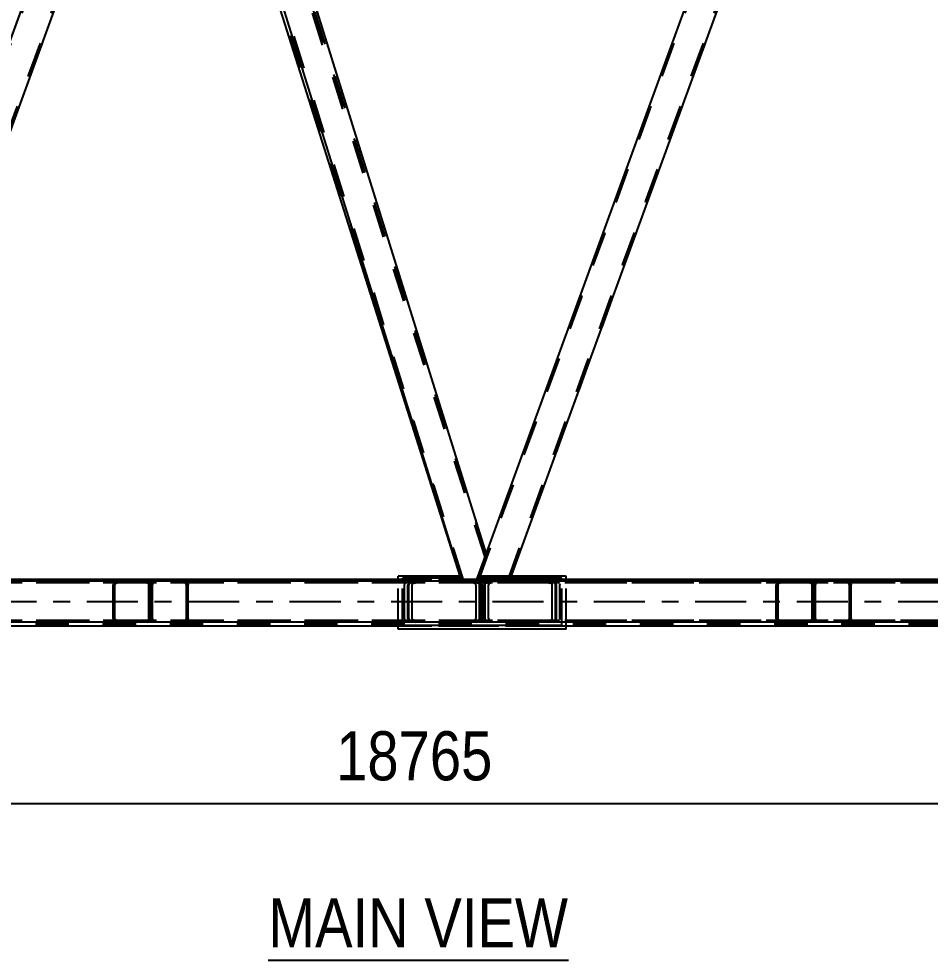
# Model space of a CAD drawing. Header units: millimetres. Extents: x -853 to 336, y -866 to -25.
# Drawn here: x 107.6 to 160.8, y -135 to -80 of the extents above; entities that cross this region are included whole.
import ezdxf

# ---------------------------------------------------------------- set-up
doc = ezdxf.new("R2010")
doc.units = ezdxf.units.MM
doc.linetypes.add('DXK_LINE_DOT2', pattern=[3.9198, 1.9599, -1.9599])
doc.linetypes.add('DXK_LINE_DOT3', pattern=[5.9187, 2.979, -0.9799, 0.9799, -0.9799])
doc.styles.add('Arial Narrow', font='ARIALN.TTF', dxfattribs={"height": 0.2})

# ---------------------------------------------------------------- blocks, each defined once
blk = doc.blocks.new('Unknown-570393679-11 - 4720')
at = {"color": 30, "linetype": 'Continuous'}
blk.add_line((122.206, -134.956), (139.737, -134.956), dxfattribs=at)
at = {"color": 0, "linetype": 'Continuous'}
blk.add_wipeout([(139.737, -134.206), (139.737, -131.206), (122.206, -131.206), (122.206, -134.206)], dxfattribs=at)
at = {"color": 3, "linetype": 'Continuous', "style": 'Arial Narrow'}
blk.add_text('MAIN VIEW', height=2.8633, dxfattribs=at).set_placement((122.206, -134.206))
blk = doc.blocks.new('Part-570393679-4807 - 4720')
at = {"color": 2, "linetype": 'Continuous'}
for p, q in [((280.318, -112.827), (-39.564, -112.828)), ((280.318, -115.227), (-39.564, -115.228))]:
    blk.add_line(p, q, dxfattribs=at)
at = {"color": 7, "linetype": 'DXK_LINE_DOT2'}
for p, q in [((280.318, -112.936), (-39.564, -112.937)), ((280.318, -115.118), (-39.564, -115.119))]:
    blk.add_line(p, q, dxfattribs=at)
at = {"color": 7, "linetype": 'DXK_LINE_DOT3'}
blk.add_line((280.318, -114.027), (-39.564, -114.028), dxfattribs=at)
blk = doc.blocks.new('Part-570393679-5483 - 4720')
at = {"color": 7, "linetype": 'DXK_LINE_DOT2'}
for p, q in [((134.129, -112.827), (97.166, -112.827)), ((97.166, -112.827), (97.166, -115.227)), ((134.129, -112.937), (97.166, -112.937)), ((100.035, -112.844), (99.883, -112.827)), ((99.883, -112.937), (99.959, -112.945)), ((100.066, -113.004), (100.081, -113.046)), ((100.081, -115.009), (100.081, -113.046)), ((100.28, -113.046), (100.25, -112.962)), ((100.28, -115.009), (100.28, -113.046)), ((130.159, -113.046), (130.189, -112.962)), ((130.159, -115.009), (130.159, -113.046)), ((130.373, -113.004), (130.358, -113.046)), ((130.358, -115.009), (130.358, -113.046)), ((130.404, -112.844), (130.556, -112.827)), ((130.556, -112.937), (130.48, -112.945)), ((134.129, -112.827), (134.281, -112.844)), ((134.205, -112.945), (134.129, -112.937)), ((134.328, -113.046), (134.313, -113.004)), ((134.328, -113.046), (134.328, -115.009)), ((134.496, -112.962), (134.526, -113.046)), ((134.526, -115.009), (134.526, -113.046)), ((134.129, -115.118), (97.166, -115.118)), ((134.129, -115.227), (97.166, -115.227)), ((99.959, -115.11), (99.883, -115.118)), ((99.883, -115.227), (100.035, -115.211)), ((100.081, -115.009), (100.066, -115.051)), ((100.25, -115.093), (100.28, -115.009)), ((130.189, -115.093), (130.159, -115.009)), ((130.358, -115.009), (130.373, -115.051)), ((130.556, -115.227), (130.404, -115.211)), ((130.48, -115.11), (130.556, -115.118)), ((134.129, -115.118), (134.205, -115.11)), ((134.281, -115.211), (134.129, -115.227)), ((134.313, -115.051), (134.328, -115.009)), ((134.526, -115.009), (134.496, -115.093))]:
    blk.add_line(p, q, dxfattribs=at)
for centre, radius, start, end in [((99.928, -113.128), 0.186, 41.9362, 80.4819), ((99.973, -113.21), 0.371, 41.9362, 80.4819), ((130.466, -113.21), 0.371, 99.5182, 138.0638), ((130.511, -113.128), 0.186, 99.5182, 138.0638), ((134.175, -113.128), 0.186, 41.9362, 80.4819), ((134.22, -113.21), 0.371, 41.9362, 80.4819), ((99.928, -114.927), 0.186, 279.5182, 318.0638), ((99.973, -114.845), 0.371, 279.5182, 318.0638), ((130.466, -114.845), 0.371, 221.9362, 260.4819), ((130.511, -114.927), 0.186, 221.9362, 260.4819), ((134.175, -114.927), 0.186, 279.5182, 318.0638), ((134.22, -114.845), 0.371, 279.5182, 318.0638)]:
    blk.add_arc(centre, radius, start, end, dxfattribs=at)
blk = doc.blocks.new('Part-570393679-4802 - 4720')
at = {"color": 7, "linetype": 'DXK_LINE_DOT2'}
for p, q in [((279.125, -112.837), (-37.523, -112.837)), ((279.125, -112.728), (-24.025, -112.728)), ((139.589, -112.728), (129.796, -112.728)), ((279.125, -115.346), (-37.523, -115.346)), ((279.125, -115.455), (-24.025, -115.455)), ((139.589, -115.455), (129.796, -115.455))]:
    blk.add_line(p, q, dxfattribs=at)
at = {"color": 2, "linetype": 'Continuous'}
for p, q in [((129.796, -112.728), (100.892, -112.728)), ((168.493, -112.728), (139.589, -112.728)), ((129.796, -115.455), (100.892, -115.455)), ((168.493, -115.455), (139.589, -115.455))]:
    blk.add_line(p, q, dxfattribs=at)
blk = doc.blocks.new('Part-570393679-5594 - 4720')
at = {"color": 7, "linetype": 'DXK_LINE_DOT2'}
for p, q in [((154.041, -113.046), (154.056, -112.962)), ((154.041, -115.009), (154.041, -113.046)), ((154.056, -112.962), (154.099, -112.891)), ((154.099, -112.891), (154.164, -112.844)), ((154.148, -113.004), (154.14, -113.046)), ((154.14, -115.009), (154.14, -113.046)), ((154.169, -112.968), (154.148, -113.004)), ((154.164, -112.844), (154.24, -112.827)), ((154.202, -112.945), (154.169, -112.968)), ((154.24, -112.937), (154.202, -112.945)), ((173.075, -112.827), (154.24, -112.827)), ((173.075, -112.937), (154.24, -112.937)), ((156.026, -112.827), (156.102, -112.844)), ((156.064, -112.945), (156.026, -112.937)), ((156.096, -112.968), (156.064, -112.945)), ((156.118, -113.004), (156.096, -112.968)), ((156.102, -112.844), (156.167, -112.891)), ((156.125, -113.046), (156.118, -113.004)), ((156.125, -115.009), (156.125, -113.046)), ((156.167, -112.891), (156.21, -112.962)), ((156.21, -112.962), (156.225, -113.046)), ((156.225, -115.009), (156.225, -113.046)), ((169.135, -112.962), (169.105, -113.046)), ((169.105, -115.009), (169.105, -113.046)), ((169.303, -113.046), (169.319, -113.004)), ((169.303, -115.009), (169.303, -113.046)), ((169.502, -112.827), (169.35, -112.844)), ((169.426, -112.945), (169.502, -112.937)), ((173.227, -112.844), (173.075, -112.827)), ((173.075, -112.937), (173.151, -112.945)), ((173.307, -112.873), (173.227, -112.844)), ((173.259, -113.004), (173.274, -113.046)), ((173.274, -115.009), (173.274, -113.046)), ((173.307, -115.181), (173.307, -112.873)), ((173.332, -112.891), (173.307, -112.873)), ((173.375, -112.962), (173.332, -112.891)), ((173.39, -113.046), (173.375, -112.962)), ((173.39, -115.009), (173.39, -113.046)), ((154.056, -115.093), (154.041, -115.009)), ((154.099, -115.164), (154.056, -115.093)), ((154.164, -115.211), (154.099, -115.164)), ((154.14, -115.009), (154.148, -115.051)), ((154.148, -115.051), (154.169, -115.086)), ((154.24, -115.227), (154.164, -115.211)), ((154.169, -115.086), (154.202, -115.11)), ((154.202, -115.11), (154.24, -115.118)), ((173.075, -115.118), (154.24, -115.118)), ((173.075, -115.227), (154.24, -115.227)), ((156.026, -115.118), (156.064, -115.11)), ((156.102, -115.211), (156.026, -115.227)), ((156.064, -115.11), (156.096, -115.086)), ((156.096, -115.086), (156.118, -115.051)), ((156.167, -115.164), (156.102, -115.211)), ((156.118, -115.051), (156.125, -115.009)), ((156.21, -115.093), (156.167, -115.164)), ((156.225, -115.009), (156.21, -115.093)), ((169.105, -115.009), (169.135, -115.093)), ((169.319, -115.051), (169.303, -115.009)), ((169.35, -115.211), (169.502, -115.227)), ((169.502, -115.118), (169.426, -115.11)), ((173.151, -115.11), (173.075, -115.118)), ((173.075, -115.227), (173.227, -115.211)), ((173.227, -115.211), (173.307, -115.181)), ((173.274, -115.009), (173.259, -115.051)), ((173.307, -115.181), (173.332, -115.164)), ((173.332, -115.164), (173.375, -115.093)), ((173.375, -115.093), (173.39, -115.009))]:
    blk.add_line(p, q, dxfattribs=at)
for centre, radius, start, end in [((169.411, -113.21), 0.371, 99.5182, 138.0638), ((169.457, -113.128), 0.186, 99.5182, 138.0638), ((173.12, -113.128), 0.186, 41.9362, 80.4819), ((169.411, -114.845), 0.371, 221.9362, 260.4819), ((169.457, -114.927), 0.186, 221.9362, 260.4819), ((173.12, -114.927), 0.186, 279.5182, 318.0638)]:
    blk.add_arc(centre, radius, start, end, dxfattribs=at)
blk = doc.blocks.new('Part-570393679-4940 - 4720')
at = {"color": 7, "linetype": 'DXK_LINE_DOT2'}
for p, q in [((95.769, -112.828), (115.824, -57.727)), ((97.472, -112.828), (117.527, -57.727)), ((116.94, -59.66), (117.643, -57.727)), ((95.653, -112.828), (96.228, -111.25)), ((95.653, -112.828), (97.588, -112.828))]:
    blk.add_line(p, q, dxfattribs=at)
at = {"color": 2, "linetype": 'Continuous'}
for p, q in [((96.228, -111.25), (115.708, -57.727)), ((117.643, -57.727), (115.708, -57.727)), ((97.588, -112.828), (116.94, -59.66))]:
    blk.add_line(p, q, dxfattribs=at)
blk = doc.blocks.new('Part-570393679-4945 - 4720')
at = {"color": 7, "linetype": 'DXK_LINE_DOT2'}
for p, q in [((134.467, -112.827), (154.522, -57.727)), ((136.17, -112.827), (156.224, -57.727)), ((155.637, -59.659), (156.34, -57.727)), ((134.351, -112.827), (134.925, -111.25)), ((134.351, -112.827), (136.286, -112.827))]:
    blk.add_line(p, q, dxfattribs=at)
at = {"color": 2, "linetype": 'Continuous'}
for p, q in [((134.925, -111.25), (154.405, -57.727)), ((156.34, -57.727), (154.405, -57.727)), ((136.286, -112.827), (155.637, -59.659))]:
    blk.add_line(p, q, dxfattribs=at)
blk = doc.blocks.new('Part-570393679-4973 - 4720')
at = {"color": 2, "linetype": 'Continuous'}
for p, q in [((133.424, -112.546), (129.796, -112.546)), ((129.796, -112.827), (129.796, -112.546)), ((139.589, -112.546), (136.388, -112.546)), ((139.589, -112.827), (139.589, -112.546)), ((129.796, -115.637), (129.796, -115.227)), ((139.589, -115.637), (139.589, -115.227)), ((139.589, -115.637), (129.796, -115.637))]:
    blk.add_line(p, q, dxfattribs=at)
at = {"color": 7, "linetype": 'DXK_LINE_DOT2'}
for p, q in [((136.388, -112.546), (133.424, -112.546)), ((129.796, -115.227), (129.796, -112.827)), ((139.589, -115.227), (139.589, -112.827))]:
    blk.add_line(p, q, dxfattribs=at)
blk = doc.blocks.new('Part-570393679-5009 - 4720')
at = {"color": 2, "linetype": 'Continuous'}
for p, q in [((117.643, -57.727), (116.976, -59.56)), ((117.643, -57.727), (118.242, -57.727)), ((118.242, -57.727), (134.925, -111.25)), ((116.94, -59.66), (116.976, -59.56)), ((116.94, -59.66), (133.512, -112.827)), ((134.351, -112.827), (134.925, -111.25))]:
    blk.add_line(p, q, dxfattribs=at)
at = {"color": 7, "linetype": 'DXK_LINE_DOT2'}
for p, q in [((134.863, -111.419), (118.128, -57.727)), ((117.001, -59.49), (117.063, -59.321)), ((116.976, -59.56), (116.949, -59.634)), ((133.626, -112.827), (117.001, -59.49)), ((133.512, -112.827), (134.351, -112.827))]:
    blk.add_line(p, q, dxfattribs=at)
blk = doc.blocks.new('Part-570393679-5014 - 4720')
at = {"color": 2, "linetype": 'Continuous'}
for p, q in [((156.34, -57.727), (155.673, -59.56)), ((156.34, -57.727), (156.939, -57.727)), ((156.939, -57.727), (173.622, -111.25)), ((155.637, -59.659), (155.673, -59.56)), ((155.637, -59.659), (172.21, -112.827)), ((173.048, -112.827), (173.622, -111.25))]:
    blk.add_line(p, q, dxfattribs=at)
at = {"color": 7, "linetype": 'DXK_LINE_DOT2'}
for p, q in [((173.561, -111.419), (156.825, -57.727)), ((155.699, -59.49), (155.76, -59.321)), ((155.673, -59.56), (155.646, -59.634)), ((172.324, -112.827), (155.699, -59.49)), ((172.21, -112.827), (173.048, -112.827))]:
    blk.add_line(p, q, dxfattribs=at)
blk = doc.blocks.new('Part-570393679-5042 - 4720')
at = {"color": 7, "linetype": 'DXK_LINE_DOT2'}
for p, q in [((95.805, -112.728), (115.493, -58.637)), ((97.508, -112.728), (117.196, -58.637)), ((97.624, -112.728), (117.312, -58.637)), ((115.311, -58.819), (115.377, -58.637)), ((117.312, -58.637), (115.377, -58.637)), ((95.689, -112.728), (96.227, -111.25)), ((95.689, -112.728), (97.624, -112.728))]:
    blk.add_line(p, q, dxfattribs=at)
at = {"color": 2, "linetype": 'Continuous'}
blk.add_line((96.227, -111.25), (115.311, -58.819), dxfattribs=at)
blk = doc.blocks.new('Part-570393679-5043 - 4720')
at = {"color": 7, "linetype": 'DXK_LINE_DOT2'}
for p, q in [((134.503, -112.728), (154.19, -58.637)), ((136.205, -112.728), (155.893, -58.637)), ((136.322, -112.728), (156.009, -58.637)), ((154.008, -58.819), (154.074, -58.637)), ((156.009, -58.637), (154.074, -58.637)), ((134.387, -112.728), (134.925, -111.25)), ((134.387, -112.728), (136.322, -112.728))]:
    blk.add_line(p, q, dxfattribs=at)
at = {"color": 2, "linetype": 'Continuous'}
blk.add_line((134.925, -111.25), (154.008, -58.819), dxfattribs=at)
blk = doc.blocks.new('Part-570393679-5372 - 4720')
at = {"color": 2, "linetype": 'Continuous'}
for p, q in [((133.455, -112.646), (130.044, -112.646)), ((130.044, -112.827), (130.044, -112.646)), ((139.341, -112.646), (136.352, -112.646)), ((139.341, -112.827), (139.341, -112.646)), ((130.044, -115.409), (130.044, -115.227)), ((139.341, -115.409), (139.341, -115.227)), ((139.341, -115.409), (130.044, -115.409))]:
    blk.add_line(p, q, dxfattribs=at)
at = {"color": 7, "linetype": 'DXK_LINE_DOT2'}
for p, q in [((136.352, -112.646), (133.455, -112.646)), ((130.044, -115.227), (130.044, -112.827)), ((139.341, -115.227), (139.341, -112.827))]:
    blk.add_line(p, q, dxfattribs=at)
blk = doc.blocks.new('Part-570393679-5482 - 4720')
at = {"color": 7, "linetype": 'DXK_LINE_DOT2'}
for p, q in [((115.344, -113.046), (115.359, -112.962)), ((115.344, -115.009), (115.344, -113.046)), ((115.359, -112.962), (115.402, -112.891)), ((115.402, -112.891), (115.466, -112.844)), ((115.451, -113.004), (115.443, -113.046)), ((115.443, -115.009), (115.443, -113.046)), ((115.472, -112.969), (115.451, -113.004)), ((115.466, -112.844), (115.542, -112.827)), ((115.504, -112.945), (115.472, -112.969)), ((115.542, -112.937), (115.504, -112.945)), ((134.378, -112.827), (115.542, -112.827)), ((134.378, -112.937), (115.542, -112.937)), ((117.329, -112.827), (117.405, -112.844)), ((117.367, -112.945), (117.329, -112.937)), ((117.399, -112.969), (117.367, -112.945)), ((117.42, -113.004), (117.399, -112.969)), ((117.405, -112.844), (117.469, -112.891)), ((117.428, -113.046), (117.42, -113.004)), ((117.428, -115.009), (117.428, -113.046)), ((117.469, -112.891), (117.512, -112.962)), ((117.512, -112.962), (117.527, -113.046)), ((117.527, -115.009), (117.527, -113.046)), ((130.438, -112.962), (130.408, -113.046)), ((130.408, -115.009), (130.408, -113.046)), ((130.606, -113.046), (130.621, -113.004)), ((130.606, -115.009), (130.606, -113.046)), ((130.805, -112.827), (130.653, -112.844)), ((130.729, -112.945), (130.805, -112.937)), ((134.53, -112.844), (134.378, -112.827)), ((134.378, -112.937), (134.454, -112.945)), ((134.61, -112.874), (134.53, -112.844)), ((134.561, -113.004), (134.576, -113.046)), ((134.576, -115.009), (134.576, -113.046)), ((134.61, -115.181), (134.61, -112.874)), ((134.634, -112.891), (134.61, -112.874)), ((134.677, -112.962), (134.634, -112.891)), ((134.692, -113.046), (134.677, -112.962)), ((134.692, -115.009), (134.692, -113.046)), ((115.359, -115.093), (115.344, -115.009)), ((115.402, -115.164), (115.359, -115.093)), ((115.466, -115.211), (115.402, -115.164)), ((115.443, -115.009), (115.451, -115.051)), ((115.451, -115.051), (115.472, -115.086)), ((115.542, -115.227), (115.466, -115.211)), ((115.472, -115.086), (115.504, -115.11)), ((115.504, -115.11), (115.542, -115.118)), ((134.378, -115.118), (115.542, -115.118)), ((134.378, -115.227), (115.542, -115.227)), ((117.329, -115.118), (117.367, -115.11)), ((117.405, -115.211), (117.329, -115.227)), ((117.367, -115.11), (117.399, -115.086)), ((117.399, -115.086), (117.42, -115.051)), ((117.469, -115.164), (117.405, -115.211)), ((117.42, -115.051), (117.428, -115.009)), ((117.512, -115.093), (117.469, -115.164)), ((117.527, -115.009), (117.512, -115.093)), ((130.408, -115.009), (130.438, -115.093)), ((130.621, -115.051), (130.606, -115.009)), ((130.653, -115.211), (130.805, -115.227)), ((130.805, -115.118), (130.729, -115.11)), ((134.454, -115.11), (134.378, -115.118)), ((134.378, -115.227), (134.53, -115.211)), ((134.53, -115.211), (134.61, -115.181)), ((134.576, -115.009), (134.561, -115.051)), ((134.61, -115.181), (134.634, -115.164)), ((134.634, -115.164), (134.677, -115.093)), ((134.677, -115.093), (134.692, -115.009))]:
    blk.add_line(p, q, dxfattribs=at)
for centre, radius, start, end in [((130.714, -113.21), 0.371, 99.5182, 138.0638), ((130.759, -113.128), 0.186, 99.5182, 138.0638), ((134.423, -113.128), 0.186, 41.9362, 80.4819), ((130.714, -114.845), 0.371, 221.9362, 260.4819), ((130.759, -114.927), 0.186, 221.9362, 260.4819), ((134.423, -114.927), 0.186, 279.5182, 318.0638)]:
    blk.add_arc(centre, radius, start, end, dxfattribs=at)
blk = doc.blocks.new('Part-570393679-5641 - 4720')
at = {"color": 7, "linetype": 'DXK_LINE_DOT2'}
for p, q in [((156.009, -58.637), (155.479, -60.094)), ((156.924, -58.637), (156.009, -58.637)), ((173.553, -111.439), (156.81, -58.637)), ((173.614, -111.271), (156.924, -58.637)), ((155.479, -60.094), (155.479, -60.094)), ((155.479, -60.094), (155.479, -60.094)), ((172.284, -112.728), (155.54, -59.926)), ((173.084, -112.728), (173.614, -111.271)), ((172.169, -112.728), (172.111, -112.546)), ((172.169, -112.728), (173.084, -112.728))]:
    blk.add_line(p, q, dxfattribs=at)
at = {"color": 2, "linetype": 'Continuous'}
blk.add_line((172.111, -112.546), (155.479, -60.094), dxfattribs=at)
blk = doc.blocks.new('Part-570393679-5570 - 4720')
at = {"color": 7, "linetype": 'DXK_LINE_DOT2'}
for p, q in [((97.166, -115.227), (97.166, -112.827)), ((97.166, -112.827), (115.145, -112.827)), ((115.145, -112.937), (97.166, -112.937)), ((100.131, -112.827), (100.283, -112.844)), ((100.207, -112.945), (100.131, -112.937)), ((100.33, -113.046), (100.314, -113.004)), ((100.33, -115.009), (100.33, -113.046)), ((100.498, -112.962), (100.528, -113.046)), ((100.528, -115.009), (100.528, -113.046)), ((113.175, -112.962), (113.16, -113.046)), ((113.16, -115.009), (113.16, -113.046)), ((113.218, -112.891), (113.175, -112.962)), ((113.283, -112.844), (113.218, -112.891)), ((113.259, -113.046), (113.267, -113.004)), ((113.259, -115.009), (113.259, -113.046)), ((113.267, -113.004), (113.288, -112.969)), ((113.359, -112.827), (113.283, -112.844)), ((113.288, -112.969), (113.321, -112.945)), ((113.321, -112.945), (113.359, -112.937)), ((115.221, -112.844), (115.145, -112.827)), ((115.145, -112.937), (115.183, -112.945)), ((115.183, -112.945), (115.215, -112.969)), ((115.215, -112.969), (115.237, -113.004)), ((115.286, -112.891), (115.221, -112.844)), ((115.237, -113.004), (115.244, -113.046)), ((115.244, -115.009), (115.244, -113.046)), ((115.329, -112.962), (115.286, -112.891)), ((115.344, -113.046), (115.329, -112.962)), ((115.344, -115.009), (115.344, -113.046)), ((115.145, -115.118), (97.166, -115.118)), ((115.145, -115.227), (97.166, -115.227)), ((100.131, -115.118), (100.207, -115.11)), ((100.283, -115.211), (100.131, -115.227)), ((100.314, -115.051), (100.33, -115.009)), ((100.528, -115.009), (100.498, -115.093)), ((113.16, -115.009), (113.175, -115.093)), ((113.175, -115.093), (113.218, -115.164)), ((113.218, -115.164), (113.283, -115.211)), ((113.267, -115.051), (113.259, -115.009)), ((113.288, -115.086), (113.267, -115.051)), ((113.283, -115.211), (113.359, -115.227)), ((113.321, -115.11), (113.288, -115.086)), ((113.359, -115.118), (113.321, -115.11)), ((115.183, -115.11), (115.145, -115.118)), ((115.145, -115.227), (115.221, -115.211)), ((115.215, -115.086), (115.183, -115.11)), ((115.237, -115.051), (115.215, -115.086)), ((115.221, -115.211), (115.286, -115.164)), ((115.244, -115.009), (115.237, -115.051)), ((115.286, -115.164), (115.329, -115.093)), ((115.329, -115.093), (115.344, -115.009))]:
    blk.add_line(p, q, dxfattribs=at)
for centre, radius, start, end in [((100.176, -113.128), 0.186, 41.9362, 80.4819), ((100.222, -113.21), 0.371, 41.9362, 80.4819), ((100.176, -114.927), 0.186, 279.5182, 318.0638), ((100.222, -114.845), 0.371, 279.5182, 318.0638)]:
    blk.add_arc(centre, radius, start, end, dxfattribs=at)
blk = doc.blocks.new('Part-570393679-5573 - 4720')
at = {"color": 7, "linetype": 'DXK_LINE_DOT2'}
for p, q in [((134.858, -113.046), (134.889, -112.962)), ((134.858, -115.009), (134.858, -113.046)), ((135.072, -113.004), (135.057, -113.046)), ((135.057, -115.009), (135.057, -113.046)), ((135.103, -112.844), (135.255, -112.827)), ((135.255, -112.937), (135.179, -112.945)), ((153.843, -112.827), (135.255, -112.827)), ((153.843, -112.937), (135.255, -112.937)), ((138.828, -112.827), (138.98, -112.844)), ((138.904, -112.945), (138.828, -112.937)), ((139.027, -113.046), (139.012, -113.004)), ((139.027, -115.009), (139.027, -113.046)), ((139.195, -112.962), (139.225, -113.046)), ((139.225, -115.009), (139.225, -113.046)), ((151.873, -112.962), (151.857, -113.046)), ((151.857, -115.009), (151.857, -113.046)), ((151.916, -112.891), (151.873, -112.962)), ((151.98, -112.844), (151.916, -112.891)), ((151.957, -113.046), (151.964, -113.004)), ((151.957, -115.009), (151.957, -113.046)), ((151.964, -113.004), (151.986, -112.968)), ((152.056, -112.827), (151.98, -112.844)), ((151.986, -112.968), (152.018, -112.945)), ((152.018, -112.945), (152.056, -112.937)), ((153.919, -112.844), (153.843, -112.827)), ((153.843, -112.937), (153.881, -112.945)), ((153.881, -112.945), (153.913, -112.968)), ((153.913, -112.968), (153.934, -113.004)), ((153.983, -112.891), (153.919, -112.844)), ((153.934, -113.004), (153.942, -113.046)), ((153.942, -115.009), (153.942, -113.046)), ((154.026, -112.962), (153.983, -112.891)), ((154.041, -113.046), (154.026, -112.962)), ((154.041, -115.009), (154.041, -113.046)), ((134.889, -115.093), (134.858, -115.009)), ((135.057, -115.009), (135.072, -115.051)), ((135.255, -115.227), (135.103, -115.211)), ((135.179, -115.11), (135.255, -115.118)), ((153.843, -115.118), (135.255, -115.118)), ((153.843, -115.227), (135.255, -115.227)), ((138.828, -115.118), (138.904, -115.11)), ((138.98, -115.211), (138.828, -115.227)), ((139.012, -115.051), (139.027, -115.009)), ((139.225, -115.009), (139.195, -115.093)), ((151.857, -115.009), (151.873, -115.093)), ((151.873, -115.093), (151.916, -115.164)), ((151.916, -115.164), (151.98, -115.211)), ((151.964, -115.051), (151.957, -115.009)), ((151.986, -115.086), (151.964, -115.051)), ((151.98, -115.211), (152.056, -115.227)), ((152.018, -115.11), (151.986, -115.086)), ((152.056, -115.118), (152.018, -115.11)), ((153.881, -115.11), (153.843, -115.118)), ((153.843, -115.227), (153.919, -115.211)), ((153.913, -115.086), (153.881, -115.11)), ((153.934, -115.051), (153.913, -115.086)), ((153.919, -115.211), (153.983, -115.164)), ((153.942, -115.009), (153.934, -115.051)), ((153.983, -115.164), (154.026, -115.093)), ((154.026, -115.093), (154.041, -115.009))]:
    blk.add_line(p, q, dxfattribs=at)
for centre, radius, start, end in [((135.165, -113.21), 0.371, 99.5182, 138.0638), ((135.21, -113.128), 0.186, 99.5182, 138.0638), ((138.874, -113.128), 0.186, 41.9362, 80.4819), ((138.919, -113.21), 0.371, 41.9362, 80.4819), ((135.165, -114.845), 0.371, 221.9362, 260.4819), ((135.21, -114.927), 0.186, 221.9362, 260.4819), ((138.874, -114.927), 0.186, 279.5182, 318.0638), ((138.919, -114.845), 0.371, 279.5182, 318.0638)]:
    blk.add_arc(centre, radius, start, end, dxfattribs=at)
blk = doc.blocks.new('Part-570393679-5597 - 4720')
at = {"color": 7, "linetype": 'DXK_LINE_DOT2'}
for p, q in [((134.64, -112.962), (134.61, -113.046)), ((134.61, -115.009), (134.61, -113.046)), ((134.808, -113.046), (134.824, -113.004)), ((134.808, -115.009), (134.808, -113.046)), ((135.007, -112.827), (134.855, -112.844)), ((134.931, -112.945), (135.007, -112.937)), ((172.827, -112.827), (135.007, -112.827)), ((172.827, -112.936), (135.007, -112.937)), ((138.732, -112.844), (138.58, -112.827)), ((138.58, -112.937), (138.656, -112.945)), ((138.764, -113.004), (138.779, -113.046)), ((138.779, -115.009), (138.779, -113.046)), ((138.977, -113.046), (138.947, -112.962)), ((138.977, -115.009), (138.977, -113.046)), ((168.857, -113.046), (168.887, -112.962)), ((168.857, -115.009), (168.857, -113.046)), ((169.07, -113.004), (169.055, -113.046)), ((169.055, -115.009), (169.055, -113.046)), ((169.102, -112.844), (169.254, -112.827)), ((169.254, -112.936), (169.178, -112.945)), ((172.827, -112.827), (172.979, -112.844)), ((172.903, -112.945), (172.827, -112.936)), ((173.025, -113.046), (173.01, -113.004)), ((173.025, -113.046), (173.025, -115.009)), ((173.194, -112.962), (173.224, -113.046)), ((173.224, -115.009), (173.224, -113.046)), ((134.61, -115.009), (134.64, -115.093)), ((134.824, -115.051), (134.808, -115.009)), ((134.855, -115.211), (135.007, -115.227)), ((135.007, -115.118), (134.931, -115.11)), ((172.827, -115.118), (135.007, -115.118)), ((172.827, -115.227), (135.007, -115.227)), ((138.656, -115.11), (138.58, -115.118)), ((138.58, -115.227), (138.732, -115.211)), ((138.779, -115.009), (138.764, -115.051)), ((138.947, -115.093), (138.977, -115.009)), ((168.887, -115.093), (168.857, -115.009)), ((169.055, -115.009), (169.07, -115.051)), ((169.254, -115.227), (169.102, -115.211)), ((169.178, -115.11), (169.254, -115.118)), ((172.827, -115.118), (172.903, -115.11)), ((172.979, -115.211), (172.827, -115.227)), ((173.01, -115.051), (173.025, -115.009)), ((173.209, -115.051), (173.194, -115.093)), ((173.224, -115.009), (173.209, -115.051))]:
    blk.add_line(p, q, dxfattribs=at)
for centre, radius, start, end in [((134.916, -113.21), 0.371, 99.5182, 138.0638), ((134.962, -113.128), 0.186, 99.5182, 138.0638), ((138.625, -113.128), 0.186, 41.9362, 80.4819), ((138.671, -113.21), 0.371, 41.9362, 80.4819), ((169.163, -113.21), 0.371, 99.5182, 138.0638), ((169.208, -113.128), 0.186, 99.5182, 138.0638), ((172.872, -113.128), 0.186, 41.9362, 80.4819), ((172.917, -113.21), 0.371, 41.9362, 80.4819), ((134.916, -114.845), 0.371, 221.9362, 260.4819), ((134.962, -114.927), 0.186, 221.9362, 260.4819), ((138.625, -114.927), 0.186, 279.5182, 318.0638), ((138.671, -114.845), 0.371, 279.5182, 318.0638), ((169.163, -114.845), 0.371, 221.9362, 260.4819), ((169.208, -114.927), 0.186, 221.9362, 260.4819), ((172.872, -114.927), 0.186, 279.5182, 318.0638), ((172.917, -114.845), 0.371, 279.5182, 318.0638)]:
    blk.add_arc(centre, radius, start, end, dxfattribs=at)
blk = doc.blocks.new('Part-570393679-5642 - 4720')
at = {"color": 7, "linetype": 'DXK_LINE_DOT2'}
for p, q in [((117.312, -58.637), (116.781, -60.094)), ((118.227, -58.637), (117.312, -58.637)), ((134.856, -111.439), (118.112, -58.637)), ((134.917, -111.271), (118.227, -58.637)), ((116.781, -60.094), (116.781, -60.094)), ((116.781, -60.094), (116.781, -60.094)), ((133.586, -112.728), (116.842, -59.926)), ((134.387, -112.728), (134.917, -111.271)), ((133.472, -112.728), (133.414, -112.546)), ((133.472, -112.728), (134.387, -112.728))]:
    blk.add_line(p, q, dxfattribs=at)
at = {"color": 2, "linetype": 'Continuous'}
blk.add_line((133.414, -112.546), (116.781, -60.094), dxfattribs=at)
blk = doc.blocks.new('StraightDimension-570393679-5740 - 4720')
at = {"color": 7, "linetype": 'Continuous'}
blk.add_line((-39.854, -125.806), (301.326, -125.806), dxfattribs=at)
at = {"color": 0}
blk.add_wipeout([(135.906, -125.056), (135.906, -120.856), (125.565, -120.856), (125.565, -125.056)], dxfattribs=at)
at = {"color": 3, "style": 'Arial Narrow'}
blk.add_text('18765', height=2.8633, dxfattribs=at).set_placement((126.165, -124.456))

msp = doc.modelspace()

# ---------------------------------------------------------------- block references
for name in ['Part-570393679-4940 - 4720', 'Part-570393679-5009 - 4720', 'Part-570393679-4945 - 4720', 'Part-570393679-5014 - 4720', 'Part-570393679-5042 - 4720', 'Part-570393679-5642 - 4720', 'Part-570393679-5043 - 4720', 'Part-570393679-5641 - 4720', 'Part-570393679-4973 - 4720', 'Part-570393679-5372 - 4720', 'Part-570393679-4807 - 4720', 'Part-570393679-4802 - 4720', 'Part-570393679-5483 - 4720', 'Part-570393679-5570 - 4720', 'Part-570393679-5482 - 4720', 'Part-570393679-5597 - 4720', 'Part-570393679-5573 - 4720', 'Part-570393679-5594 - 4720', 'Unknown-570393679-11 - 4720']:
    msp.add_blockref(name, (0, 0))

# ---------------------------------------------------------------- next in the draw order: block references
msp.add_blockref('StraightDimension-570393679-5740 - 4720', (0, 0))

doc.saveas('drawing.dxf')
